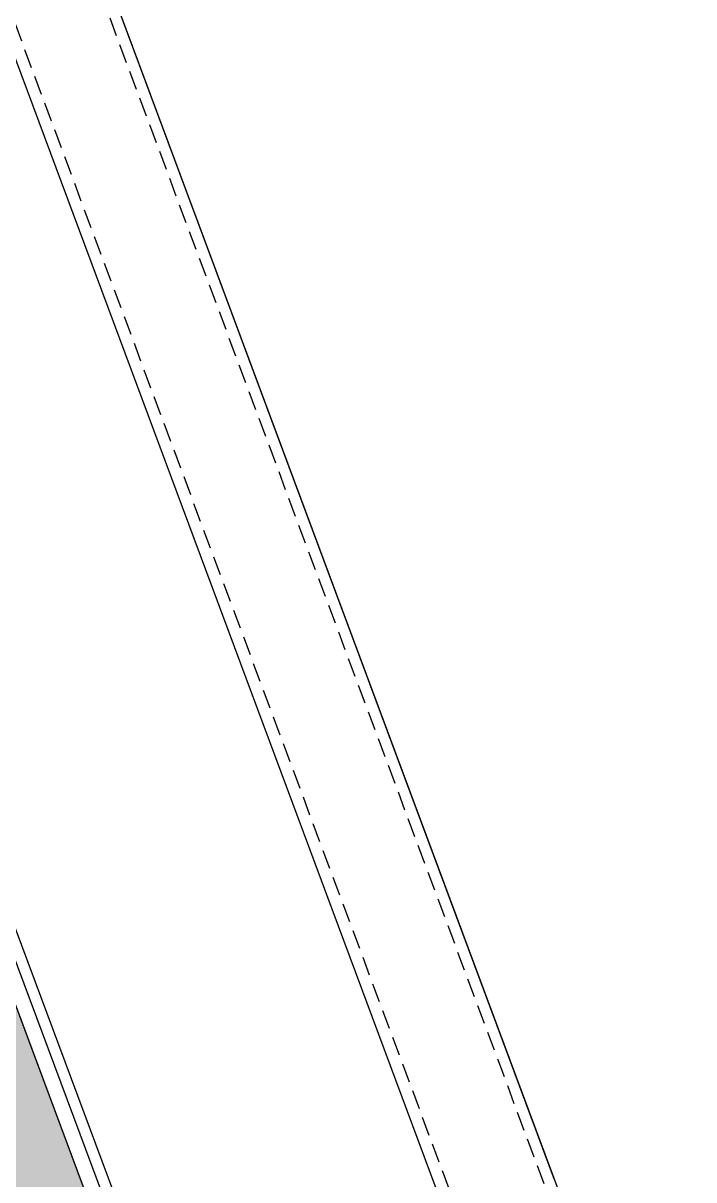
# Model space of a CAD drawing. Extents: x 12199666 to 24617114, y 1197707 to 2548648.
# Drawn here: x 12313984.3 to 12314161.1, y 1286668.2 to 1286972.8 of the extents above; entities that cross this region are included whole.
import ezdxf

# ---------------------------------------------------------------- set-up
doc = ezdxf.new("R2010")
doc.units = 0
doc.header["$LTSCALE"] = 10
doc.header["$MEASUREMENT"] = 0
doc.linetypes.add('TX-PLAN-T1-F11$0$DASHED', pattern=[0.75, 0.5, -0.25])
doc.layers.add('TX-PLAN-T1-F11$0$_EDO-ALUMINIUM-SECTION', color=90, linetype='Continuous', lineweight=30)
doc.layers.add('TX-PLAN-T1-F11$0$幕墙线', color=114, linetype='Continuous', lineweight=30)
for name, color, linetype in [('TX-PLAN-T1-F11$0$F-Alum', 4, 'Continuous'), ('TX-PLAN-T1-F11$0$F-dashed line', 8, 'TX-PLAN-T1-F11$0$DASHED'), ('TX-PLAN-T1-F11$0$F_MISC', 8, 'Continuous'), ('TX-PLAN-T1-F11$0$INSUL', 173, 'Continuous')]:
    doc.layers.add(name, color=color, linetype=linetype)

# ---------------------------------------------------------------- blocks, each defined once
blk = doc.blocks.new('*U195')
at = {"layer": 'TX-PLAN-T1-F11$0$INSUL', "lineweight": 0}
h = blk.add_hatch(dxfattribs=at)
h.set_pattern_fill('岩棉', color=256, scale=60, style=0, pattern_type=2)
h.set_pattern_definition([(171.7889, (31.98, 119.4286), (-403.9210345, 60.0000015), [2.0005, -418.1072]), (146.90866, (33.7337, 118.2857), (-95.0402426, 60.000001), [2.0932, -437.4871]), (132.32733, (35.0349, 116.8571), (-106.920274, 119.9999995), [1.9323, -403.8515]), (114.797, (35.827, 115.143), (-23.76006, 60), [1.8884, -196.3933]), (91.62022, (35.8834, 113.1429), (-11.88003, 360), [2.0008, -418.1672]), (82.824825, (30.05657, 66.85714), (83.160209665, 659.99999822), [46.65104, -9750.0678]), (97.175175, (41.82346, 66.85714), (-83.16021149, 659.999997991), [46.65104, -9750.0678]), (88.37978, (35.9966, 113.1429), (11.880026, 360), [2.0008, -418.1672]), (65.203, (36.053, 115.143), (23.76006, 60), [1.8884, -196.3933]), (47.67267, (36.8452, 116.8571), (106.920274, 120), [1.9323, -403.8515]), (33.09134, (38.1463, 118.2857), (95.040242, 60.000002), [2.0932, -437.4871]), (8.2111, (39.9, 119.4286), (403.921035, 60), [2.0005, -418.1072]), (87.1662, (30, 65.7143), (11.880025, 180), [1.1443, -239.1496]), (103.9014, (30.283, 64.5714), (-47.520122, 180), [1.1773, -246.0642]), (111.6036, (30.735, 63.429), (-11.88003, 60), [1.2292, -63.304]), (122.76135, (31.4709, 62.2857), (-35.640092, 60), [1.359, -284.0386]), (138.29055, (32.4326, 61.4286), (-71.280182, 60.000001), [1.2883, -269.2446]), (152.0035, (33.5074, 60.8571), (-106.920275, 60), [1.2173, -254.4187]), (166.4772, (34.6954, 60.5714), (-237.600608, 60.000002), [1.2219, -255.3723]), (167.07075, (35.94, 60.2857), (-249.48064, 60), [1.277, -266.8823]), (12.92924, (35.94, 60.2857), (249.48064, 60), [1.277, -266.8823]), (13.5228, (37.1846, 60.5714), (237.600609, 60), [1.2219, -255.3723]), (27.9965, (38.3726, 60.8571), (118.800303, 60.000002), [1.2173, -254.4187]), (41.70945, (39.4475, 61.4286), (71.280181, 60.000002), [1.2883, -269.2446]), (57.23865, (40.4092, 62.2857), (118.800303, 180.000001), [1.359, -284.0386]), (68.3964, (41.145, 63.429), (11.88003, 60), [1.2292, -63.304]), (76.0986, (41.5972, 64.5714), (11.88003, 60), [1.1773, -246.0642]), (92.8338, (41.88, 65.7143), (-11.88003, 180), [1.1443, -239.1496])])
h.paths.add_polyline_path([(0, 0), (429.97, 0), (429.97, 60), (0, 60)])
at = {"layer": 'TX-PLAN-T1-F11$0$INSUL'}
blk.add_lwpolyline([(0, 0), (429.97, 0), (429.97, 60), (0, 60)], close=True, dxfattribs=at)
blk = doc.blocks.new('TX-PLAN-T1-F11$0$A$C6BF074A9')
at = {"layer": 'TX-PLAN-T1-F11$0$F-Alum'}
blk.add_lwpolyline([(41.16, -207.71), (43.75, -206.21), (-210.4, 233.71), (-212.99, 232.21)], close=True, dxfattribs=at)
at = {"layer": 'TX-PLAN-T1-F11$0$F_MISC', "ltscale": 18000, "extrusion": (6.80052e-07, -9.06782e-07, -1), "xscale": -1, "rotation": 239.9840001645362}
for p in [(-37.88, -68.1, 0), (-103.17, -181.12, 0)]:
    blk.add_blockref('*U195', p, dxfattribs=at)
blk = doc.blocks.new('*U193')
at = {"layer": 'TX-PLAN-T1-F11$0$F-Alum', "flags": 128}
for points in [[(53.01, -31.8), (390.07, -615.22)], [(27.04, -46.81), (364.1, -630.23)]]:
    blk.add_lwpolyline(points, dxfattribs=at)
at = {"layer": 'TX-PLAN-T1-F11$0$F-dashed line', "flags": 128}
for points in [[(50.28, -33.38), (387.33, -616.8)], [(29.58, -45.34), (366.63, -628.76)]]:
    blk.add_lwpolyline(points, dxfattribs=at)
blk.add_blockref('TX-PLAN-T1-F11$0$A$C6BF074A9', (295.39, -154.94))
blk = doc.blocks.new('TX-PLAN-T1-F11$0$A$C21521A5F')
at = {"rotation": 90}
blk.add_blockref('*U193', (388.72, 7760.22, 0), dxfattribs=at)
blk = doc.blocks.new('TX-PLAN-T1-F11$0$标准层幕墙0118')
at = {"color": 3, "rotation": 90}
blk.add_blockref('TX-PLAN-T1-F11$0$A$C21521A5F', (22760.22, 37461.28, 0), dxfattribs=at)
blk = doc.blocks.new('TX-PLAN-T1-F11')
at = {"layer": 'TX-PLAN-T1-F11$0$幕墙线'}
blk.add_lwpolyline([(12298982.63, 1289819.34), (12299352.26, 1289112.99), (12300569.32, 1289566.57), (12300831.36, 1288863.45), (12302048.42, 1289317.03), (12302310.45, 1288613.92), (12303527.51, 1289067.48), (12303789.56, 1288364.36), (12305006.61, 1288817.95), (12305268.66, 1288114.82), (12306485.71, 1288568.4), (12306747.75, 1287865.27), (12307964.81, 1288318.85), (12308226.85, 1287615.73), (12309443.9, 1288069.31), (12309705.94, 1287366.19), (12310923, 1287819.76), (12311185.04, 1287116.64), (12312402.09, 1287570.22), (12312664.14, 1286867.1), (12313881.19, 1287320.68), (12314143.24, 1286617.56), (12315360.29, 1287071.14)], dxfattribs=at)
at = {"layer": 'TX-PLAN-T1-F11$0$_EDO-ALUMINIUM-SECTION', "rotation": 350.4236156863823}
blk.add_blockref('TX-PLAN-T1-F11$0$标准层幕墙0118', (12293055.45, 1251790.44), dxfattribs=at)

msp = doc.modelspace()

# ---------------------------------------------------------------- block references
msp.add_blockref('TX-PLAN-T1-F11', (0, 0))

doc.saveas('drawing.dxf')
